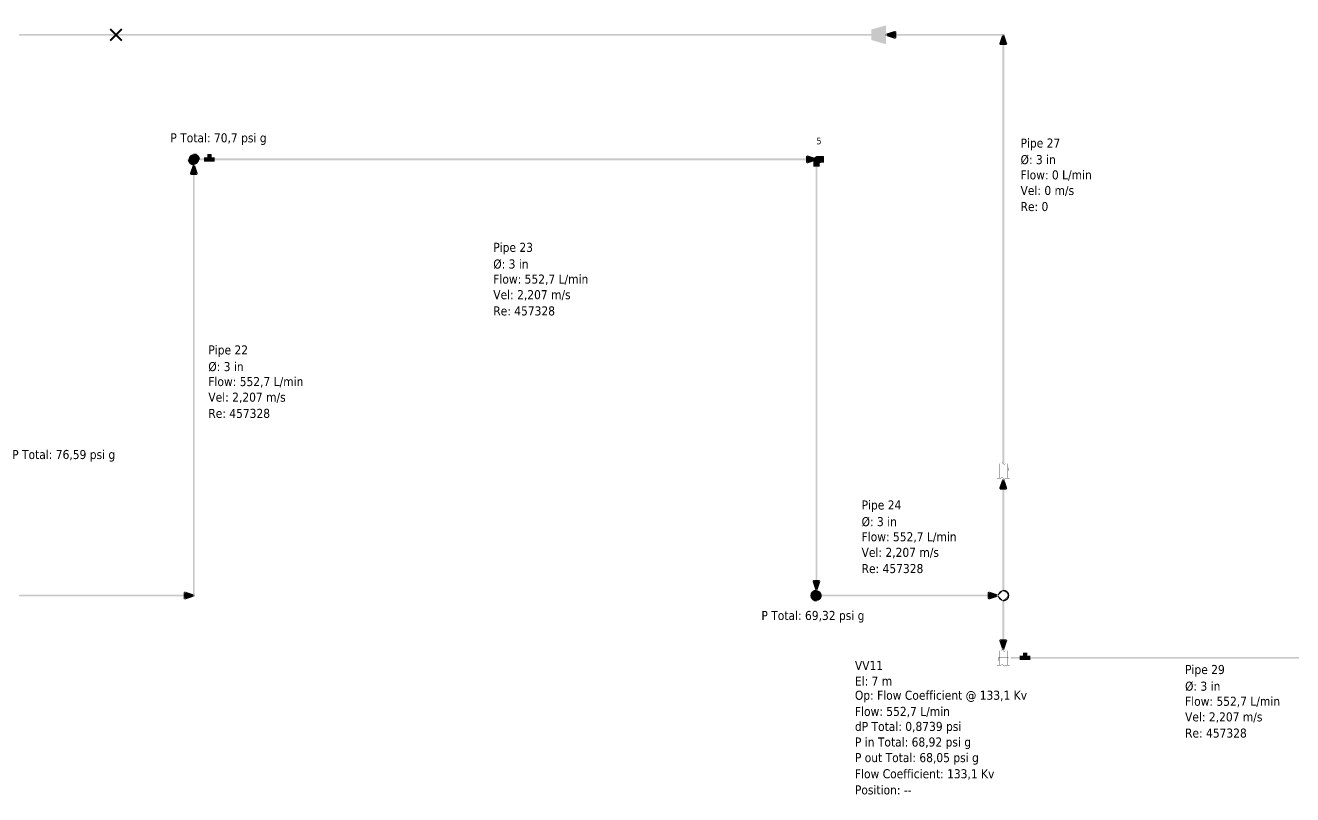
# Model space of a CAD drawing. Header units: inches. Extents: x 0.44 to 8.19, y 2.8 to 6.21.
# Drawn here: x 2.586 to 3.725, y 4.95 to 5.641 of the extents above; entities that cross this region are included whole.
import ezdxf

# ---------------------------------------------------------------- set-up
doc = ezdxf.new("R2010")
doc.units = ezdxf.units.IN
doc.header["$MEASUREMENT"] = 0
for name, color, linetype in [('PDF2_Geometry', 7, 'Continuous'), ('PDF2_Solid Fills', 7, 'Continuous'), ('PDF2_Text', 7, 'Continuous')]:
    doc.layers.add(name, color=color, linetype=linetype)
doc.styles.add('PDF Tahoma', font='tahoma.ttf')

msp = doc.modelspace()

# ---------------------------------------------------------------- hatches: boundary and pattern name
at = {"layer": 'PDF2_Solid Fills', "transparency": 33554687}
for color, points in [(1, [(2.6634, 5.6373), (2.6681, 5.6326), (2.6687, 5.6321), (2.6675, 5.6309), (2.6669, 5.6315), (2.6617, 5.6367), (2.6628, 5.6379)]), (1, [(2.6728, 5.6361), (2.6675, 5.6309), (2.6663, 5.6321), (2.6669, 5.6326), (2.6716, 5.6373), (2.6722, 5.6379), (2.6733, 5.6367)]), (1, [(2.6623, 5.628), (2.6669, 5.6326), (2.6675, 5.6332), (2.6687, 5.6321), (2.6628, 5.6262), (2.6617, 5.6274)]), (1, [(2.6716, 5.6268), (2.6669, 5.6315), (2.6663, 5.6321), (2.6675, 5.6332), (2.6681, 5.6326), (2.6728, 5.628), (2.6733, 5.6274), (2.6722, 5.6262)]), (3, [(3.4646, 5.6312), (3.3668, 5.6312), (3.3668, 5.6329), (3.4654, 5.6329), (3.4654, 5.6312)]), (3, [(3.4637, 5.2479), (3.4637, 5.6245), (3.4654, 5.6245), (3.4654, 5.2471), (3.4637, 5.2471)]), (256, [(2.7421, 5.5202, 0.414071), (2.7374, 5.5248), (2.7374, 5.5248, 0.410694), (2.7327, 5.5202), (2.7327, 5.5202, 0.414054), (2.7374, 5.5155), (2.7374, 5.5155, 0.417422)]), (256, [(3.4589, 5.2471), (3.4609, 5.2471), (3.4609, 5.247), (3.4589, 5.247), (3.4589, 5.2471)]), (256, [(3.4692, 5.2404), (3.4598, 5.2404), (3.4598, 5.2406), (3.4693, 5.2406), (3.4693, 5.2404)]), (256, [(3.4627, 5.247), (3.4607, 5.247), (3.4607, 5.2471), (3.4628, 5.2471), (3.4628, 5.247)]), (256, [(3.4609, 5.247), (3.4609, 5.2339), (3.4607, 5.2339), (3.4607, 5.2471), (3.4609, 5.2471)]), (256, [(3.4637, 5.2479), (3.4627, 5.2469), (3.4626, 5.247), (3.4635, 5.248), (3.4636, 5.2481), (3.4638, 5.2479)]), (256, [(3.4654, 5.246), (3.4635, 5.2479), (3.4635, 5.2479), (3.4636, 5.2481), (3.4637, 5.248), (3.4656, 5.2462), (3.4656, 5.2461), (3.4655, 5.246)]), (256, [(3.4665, 5.247), (3.4655, 5.246), (3.4654, 5.2461), (3.4664, 5.2471), (3.4665, 5.247)]), (256, [(3.4683, 5.247), (3.4663, 5.247), (3.4663, 5.2471), (3.4684, 5.2471), (3.4684, 5.247)]), (256, [(3.4682, 5.234), (3.4682, 5.2471), (3.4684, 5.2471), (3.4684, 5.2339), (3.4682, 5.2339)]), (256, [(3.4683, 5.2471), (3.4702, 5.2471), (3.4702, 5.247), (3.4682, 5.247), (3.4682, 5.2471)]), (256, [(3.4691, 5.2405), (3.4691, 5.2434), (3.4693, 5.2434), (3.4693, 5.2404), (3.4691, 5.2404)]), (256, [(3.4589, 5.2341), (3.4609, 5.2341), (3.4609, 5.2339), (3.4589, 5.2339), (3.4589, 5.2341)]), (256, [(3.4608, 5.2341), (3.4628, 5.2341), (3.4628, 5.2339), (3.4607, 5.2339), (3.4607, 5.2341)]), (256, [(3.4626, 5.2341), (3.4636, 5.235), (3.4638, 5.2349), (3.4637, 5.2349), (3.4627, 5.2339), (3.4627, 5.2338), (3.4626, 5.234)]), (256, [(3.4637, 5.235), (3.4656, 5.2331), (3.4656, 5.233), (3.4655, 5.2329), (3.4635, 5.2349), (3.4636, 5.235)]), (256, [(3.4654, 5.2331), (3.4664, 5.2341), (3.4665, 5.234), (3.4665, 5.2339), (3.4656, 5.233), (3.4655, 5.2329), (3.4654, 5.233)]), (256, [(3.4664, 5.2341), (3.4684, 5.2341), (3.4684, 5.2339), (3.4663, 5.2339), (3.4663, 5.2341)]), (256, [(3.4683, 5.2341), (3.4702, 5.2341), (3.4702, 5.2339), (3.4682, 5.2339), (3.4682, 5.2341)]), (3, [(3.4637, 5.1333), (3.4637, 5.2255), (3.4654, 5.2255), (3.4654, 5.1325), (3.4637, 5.1325)]), (256, [(3.3014, 5.1286, 0.409596), (3.2968, 5.1333), (3.2968, 5.1333, 0.412974), (3.2921, 5.1286), (3.2921, 5.1286, 0.41407), (3.2968, 5.124), (3.2968, 5.124, 0.410695)]), (256, [(3.4608, 5.0792), (3.4589, 5.0792), (3.4589, 5.0793), (3.4609, 5.0793), (3.4609, 5.0792)]), (256, [(3.4627, 5.0792), (3.4607, 5.0792), (3.4607, 5.0793), (3.4628, 5.0793), (3.4628, 5.0792)]), (256, [(3.4609, 5.0792), (3.4609, 5.0661), (3.4607, 5.0661), (3.4607, 5.0793), (3.4609, 5.0793)]), (256, [(3.4637, 5.0801), (3.4627, 5.0791), (3.4626, 5.0792), (3.4626, 5.0793), (3.4635, 5.0802), (3.4636, 5.0803), (3.4638, 5.0801)]), (256, [(3.4654, 5.0782), (3.4635, 5.0801), (3.4635, 5.0801), (3.4636, 5.0803), (3.4656, 5.0783), (3.4655, 5.0782)]), (256, [(3.4665, 5.0792), (3.4655, 5.0782), (3.4654, 5.0783), (3.4664, 5.0793), (3.4665, 5.0792)]), (256, [(3.4683, 5.0792), (3.4663, 5.0792), (3.4663, 5.0793), (3.4684, 5.0793), (3.4684, 5.0792)]), (256, [(3.4682, 5.0662), (3.4682, 5.0793), (3.4684, 5.0793), (3.4684, 5.0661), (3.4682, 5.0661)]), (256, [(3.4702, 5.0792), (3.4682, 5.0792), (3.4682, 5.0793), (3.4702, 5.0793), (3.4702, 5.0792)]), (256, [(3.4599, 5.0728), (3.4693, 5.0728), (3.4693, 5.0726), (3.4598, 5.0726), (3.4598, 5.0728)]), (256, [(3.46, 5.0727), (3.46, 5.0698), (3.4598, 5.0698), (3.4598, 5.0728), (3.46, 5.0728)]), (256, [(3.4626, 5.0663), (3.4636, 5.0672), (3.4638, 5.0671), (3.4637, 5.0671), (3.4627, 5.0661), (3.4626, 5.0662)]), (256, [(3.4637, 5.0672), (3.4656, 5.0653), (3.4656, 5.0653), (3.4655, 5.0651), (3.4635, 5.0671), (3.4636, 5.0672)]), (256, [(3.4608, 5.0661), (3.4589, 5.0661), (3.4589, 5.0663), (3.4609, 5.0663), (3.4609, 5.0661)]), (256, [(3.4608, 5.0663), (3.4628, 5.0663), (3.4628, 5.0661), (3.4607, 5.0661), (3.4607, 5.0663)]), (256, [(3.4654, 5.0653), (3.4664, 5.0663), (3.4665, 5.0662), (3.4665, 5.0661), (3.4656, 5.0652), (3.4655, 5.0651), (3.4654, 5.0653)]), (256, [(3.4664, 5.0663), (3.4684, 5.0663), (3.4684, 5.0661), (3.4663, 5.0661), (3.4663, 5.0663)]), (256, [(3.4702, 5.0661), (3.4682, 5.0661), (3.4682, 5.0663), (3.4702, 5.0663), (3.4702, 5.0661)])]:
    msp.add_hatch(color=color, dxfattribs=at).paths.add_polyline_path(points)
h = msp.add_hatch(color=256, dxfattribs=at)
h.paths.add_polyline_path([(3.3591, 5.6236), (3.3591, 5.6404), (3.3592, 5.6404), (3.3592, 5.6403), (3.3462, 5.6366), (3.3461, 5.6367), (3.3462, 5.6367), (3.3462, 5.6274), (3.3461, 5.6274), (3.3462, 5.6274), (3.3592, 5.6237), (3.3592, 5.6236)], flags=0)
h.paths.add_polyline_path([(3.3592, 5.6236), (3.3461, 5.6273), (3.3461, 5.6274), (3.3461, 5.6367), (3.3461, 5.6368), (3.3592, 5.6405), (3.3593, 5.6404), (3.3593, 5.6236)], flags=0)
at = {"layer": 'PDF2_Solid Fills', "true_color": 0xc0c0c0, "transparency": 33554687}
for points in [[(3.3592, 5.6236), (3.3592, 5.6404), (3.3461, 5.6367), (3.3461, 5.6274)], [(2.7468, 5.5183), (2.7468, 5.522), (2.7495, 5.522), (2.7495, 5.5248), (2.7532, 5.5248), (2.7532, 5.522), (2.7561, 5.522), (2.7561, 5.5183)], [(3.2939, 5.5136), (3.2939, 5.5202), (3.2949, 5.522), (3.2968, 5.5229), (3.3033, 5.5229), (3.3033, 5.5174), (3.3005, 5.5174), (3.2995, 5.5164), (3.2995, 5.5136)], [(3.4794, 5.0709), (3.4794, 5.0745), (3.4823, 5.0745), (3.4823, 5.0774), (3.486, 5.0774), (3.486, 5.0745), (3.4888, 5.0745), (3.4888, 5.0709)]]:
    msp.add_hatch(color=9, dxfattribs=at).paths.add_polyline_path(points)
at = {"layer": 'PDF2_Solid Fills', "true_color": 0x808080, "transparency": 33554687}
msp.add_hatch(color=8, dxfattribs=at).paths.add_polyline_path([(3.3461, 5.6312), (0.6111, 5.6312), (0.6111, 5.6329), (3.347, 5.6329), (3.347, 5.6312)])
at = {"layer": 'PDF2_Solid Fills', "transparency": 33554687}
h = msp.add_hatch(color=256, dxfattribs=at)
h.paths.add_polyline_path([(3.3673, 5.6284), (3.3589, 5.6312), (3.3589, 5.6328), (3.3673, 5.6356), (3.3684, 5.6348), (3.3684, 5.6292)], flags=0)
h.paths.add_polyline_path([(3.3668, 5.6292), (3.3668, 5.6348), (3.3676, 5.6348), (3.3678, 5.6341), (3.3595, 5.6312), (3.3592, 5.6321), (3.3595, 5.6328), (3.3678, 5.63), (3.3676, 5.6292)], flags=0)
h = msp.add_hatch(color=256, dxfattribs=at)
h.paths.add_polyline_path([(3.4609, 5.6239), (3.4638, 5.6323), (3.4653, 5.6323), (3.4682, 5.6239), (3.4673, 5.6228), (3.4618, 5.6228)], flags=0)
h.paths.add_polyline_path([(3.4618, 5.6245), (3.4673, 5.6245), (3.4673, 5.6236), (3.4666, 5.6234), (3.4638, 5.6318), (3.4646, 5.6321), (3.4653, 5.6318), (3.4626, 5.6234), (3.4618, 5.6236)], flags=0)
h = msp.add_hatch(color=256, dxfattribs=at)
h.paths.add_polyline_path([(2.742, 5.5202, 0.419572), (2.7374, 5.5247)], flags=0)
h.paths.add_polyline_path([(2.7374, 5.5247, 0.420715), (2.7329, 5.5202)], flags=0)
h.paths.add_polyline_path([(2.7329, 5.5202, 0.417032), (2.7374, 5.5156)], flags=0)
h.paths.add_polyline_path([(2.7374, 5.5156, 0.415891), (2.742, 5.5202)], flags=0)
h.paths.add_polyline_path([(2.7374, 5.5154, 0.407702), (2.7422, 5.5202)], flags=0)
h.paths.add_polyline_path([(2.7374, 5.5249, 0.414701), (2.7327, 5.5202)], flags=0)
at = {"layer": 'PDF2_Solid Fills', "true_color": 0x6e00ff, "transparency": 33554687}
h = msp.add_hatch(color=190, dxfattribs=at)
h.paths.add_polyline_path([(2.7466, 5.5183), (2.7466, 5.522), (2.7468, 5.5221), (2.7495, 5.5221), (2.7495, 5.522), (2.7495, 5.522), (2.7495, 5.5248), (2.7495, 5.5249), (2.7532, 5.5249), (2.7534, 5.5248), (2.7534, 5.522), (2.7532, 5.522), (2.7532, 5.5221), (2.7561, 5.5221), (2.7561, 5.522), (2.7561, 5.5183), (2.7561, 5.5182), (2.7468, 5.5182)], flags=0)
h.paths.add_polyline_path([(2.7468, 5.5184), (2.7561, 5.5184), (2.7561, 5.5183), (2.756, 5.5183), (2.756, 5.522), (2.7561, 5.522), (2.7561, 5.522), (2.7532, 5.522), (2.7532, 5.522), (2.7532, 5.5248), (2.7532, 5.5248), (2.7532, 5.5247), (2.7495, 5.5247), (2.7495, 5.5248), (2.7496, 5.5248), (2.7496, 5.522), (2.7495, 5.522), (2.7468, 5.522), (2.7468, 5.522), (2.7468, 5.522), (2.7468, 5.5183), (2.7468, 5.5183)], flags=0)
at = {"layer": 'PDF2_Solid Fills', "transparency": 33554687}
h = msp.add_hatch(color=256, dxfattribs=at)
h.paths.add_polyline_path([(3.2886, 5.5238), (3.297, 5.5209), (3.297, 5.5194), (3.2886, 5.5166), (3.2875, 5.5174), (3.2875, 5.5229)], flags=0)
h.paths.add_polyline_path([(3.2892, 5.5229), (3.2892, 5.5174), (3.2884, 5.5174), (3.2881, 5.5182), (3.2965, 5.5209), (3.2968, 5.5202), (3.2965, 5.5194), (3.2881, 5.5222), (3.2884, 5.5229)], flags=0)
at = {"layer": 'PDF2_Solid Fills', "true_color": 0x6e00ff, "transparency": 33554687}
h = msp.add_hatch(color=190, dxfattribs=at)
h.paths.add_polyline_path([(3.2939, 5.5136), (3.2939, 5.5202), (3.2948, 5.5221), (3.2949, 5.5221), (3.2967, 5.5231), (3.3033, 5.5231), (3.3034, 5.5229), (3.3034, 5.5174), (3.3033, 5.5173), (3.3005, 5.5173), (3.3005, 5.5174), (3.3006, 5.5173), (3.2996, 5.5164), (3.2995, 5.5164), (3.2996, 5.5164), (3.2996, 5.5137), (3.2995, 5.5136), (3.2939, 5.5136), (3.2939, 5.5137)], flags=0)
h.paths.add_polyline_path([(3.2939, 5.5137), (3.2995, 5.5137), (3.2995, 5.5136), (3.2995, 5.5136), (3.2995, 5.5165), (3.3005, 5.5175), (3.3033, 5.5175), (3.3033, 5.5174), (3.3032, 5.5174), (3.3032, 5.5229), (3.3033, 5.5229), (3.3033, 5.5229), (3.2968, 5.5229), (3.2968, 5.5229), (3.2968, 5.5229), (3.2949, 5.522), (3.2949, 5.522), (3.295, 5.522), (3.294, 5.5201), (3.2939, 5.5202), (3.2941, 5.5202), (3.2941, 5.5136), (3.2939, 5.5136)], flags=0)
at = {"layer": 'PDF2_Solid Fills', "transparency": 33554687}
h = msp.add_hatch(color=256, dxfattribs=at)
h.paths.add_polyline_path([(2.7338, 5.5074), (2.7367, 5.5158), (2.7382, 5.5158), (2.741, 5.5074), (2.7402, 5.5063), (2.7347, 5.5063)], flags=0)
h.paths.add_polyline_path([(2.7347, 5.508), (2.7402, 5.508), (2.7402, 5.5071), (2.7394, 5.5068), (2.7367, 5.5153), (2.7374, 5.5155), (2.7382, 5.5153), (2.7354, 5.5068), (2.7347, 5.5071)], flags=0)
at = {"layer": 'PDF2_Solid Fills', "true_color": 0x6e00ff, "transparency": 33554687}
for points in [[(2.7421, 5.521), (3.2892, 5.521), (3.2892, 5.5193), (2.7413, 5.5193), (2.7413, 5.521)], [(3.2976, 5.5202), (3.2976, 5.1408), (3.2959, 5.1408), (3.2959, 5.521), (3.2976, 5.521)], [(2.7366, 5.1286), (2.7366, 5.508), (2.7382, 5.508), (2.7382, 5.1278), (2.7366, 5.1278)], [(2.5696, 5.1294), (2.7299, 5.1294), (2.7299, 5.1278), (2.5688, 5.1278), (2.5688, 5.1294)], [(3.3014, 5.1294), (3.4523, 5.1294), (3.4523, 5.1278), (3.3006, 5.1278), (3.3006, 5.1294)], [(3.4654, 5.124), (3.4654, 5.0877), (3.4637, 5.0877), (3.4637, 5.1248), (3.4654, 5.1248)], [(3.472, 5.0735), (3.8439, 5.0735), (3.8439, 5.0719), (3.4712, 5.0719), (3.4712, 5.0735)]]:
    msp.add_hatch(color=190, dxfattribs=at).paths.add_polyline_path(points)
at = {"layer": 'PDF2_Solid Fills', "transparency": 33554687}
h = msp.add_hatch(color=256, dxfattribs=at)
h.paths.add_polyline_path([(3.4609, 5.2249), (3.4638, 5.2333), (3.4653, 5.2333), (3.4682, 5.2249), (3.4673, 5.2238), (3.4618, 5.2238)], flags=0)
h.paths.add_polyline_path([(3.4618, 5.2255), (3.4673, 5.2255), (3.4673, 5.2247), (3.4666, 5.2244), (3.4638, 5.2328), (3.4646, 5.233), (3.4653, 5.2328), (3.4626, 5.2244), (3.4618, 5.2247)], flags=0)
h = msp.add_hatch(color=256, dxfattribs=at)
h.paths.add_polyline_path([(3.3003, 5.1414), (3.2975, 5.133), (3.296, 5.133), (3.2932, 5.1414), (3.2939, 5.1425), (3.2995, 5.1425)], flags=0)
h.paths.add_polyline_path([(3.2995, 5.1408), (3.2939, 5.1408), (3.2939, 5.1417), (3.2948, 5.1419), (3.2975, 5.1336), (3.2968, 5.1333), (3.296, 5.1336), (3.2988, 5.1419), (3.2995, 5.1417)], flags=0)
h = msp.add_hatch(color=256, dxfattribs=at)
h.paths.add_polyline_path([(2.7293, 5.1322), (2.7377, 5.1294), (2.7377, 5.1278), (2.7293, 5.1251), (2.7282, 5.1258), (2.7282, 5.1315)], flags=0)
h.paths.add_polyline_path([(2.7299, 5.1315), (2.7299, 5.1258), (2.729, 5.1258), (2.7288, 5.1266), (2.7371, 5.1294), (2.7374, 5.1286), (2.7371, 5.1278), (2.7288, 5.1306), (2.729, 5.1315)], flags=0)
h = msp.add_hatch(color=256, dxfattribs=at)
h.paths.add_polyline_path([(3.3013, 5.1286, 0.415024), (3.2968, 5.1332)], flags=0)
h.paths.add_polyline_path([(3.2968, 5.1332, 0.415908), (3.2922, 5.1286)], flags=0)
h.paths.add_polyline_path([(3.2922, 5.1286, 0.417032), (3.2968, 5.1241)], flags=0)
h.paths.add_polyline_path([(3.2968, 5.1241, 0.416153), (3.3013, 5.1286)], flags=0)
h.paths.add_polyline_path([(3.2968, 5.1239, 0.414685), (3.3015, 5.1286)], flags=0)
h.paths.add_polyline_path([(3.3015, 5.1286, 0.413599), (3.2968, 5.1334)], flags=0)
h = msp.add_hatch(color=256, dxfattribs=at)
h.paths.add_polyline_path([(3.4518, 5.1322), (3.4601, 5.1294), (3.4601, 5.1278), (3.4518, 5.1251), (3.4507, 5.1258), (3.4507, 5.1315)], flags=0)
h.paths.add_polyline_path([(3.4523, 5.1315), (3.4523, 5.1258), (3.4515, 5.1258), (3.4512, 5.1266), (3.4596, 5.1294), (3.4599, 5.1286), (3.4596, 5.1278), (3.4512, 5.1306), (3.4515, 5.1315)], flags=0)
h = msp.add_hatch(color=256, dxfattribs=at)
h.paths.add_polyline_path([(3.4691, 5.1286, 0.415033), (3.4646, 5.1332)], flags=0)
h.paths.add_polyline_path([(3.4646, 5.1332, 0.415908), (3.46, 5.1286)], flags=0)
h.paths.add_polyline_path([(3.46, 5.1286, 0.417033), (3.4646, 5.1241)], flags=0)
h.paths.add_polyline_path([(3.4646, 5.1241, 0.416162), (3.4691, 5.1286)], flags=0)
h.paths.add_polyline_path([(3.4646, 5.1239, 0.414684), (3.4693, 5.1286)], flags=0)
h.paths.add_polyline_path([(3.4598, 5.1286, 0.415542), (3.4646, 5.1239)], flags=0)
h.paths.add_polyline_path([(3.4646, 5.1334, 0.414461), (3.4598, 5.1286)], flags=0)
h.paths.add_polyline_path([(3.4693, 5.1286, 0.413599), (3.4646, 5.1334)], flags=0)
h = msp.add_hatch(color=256, dxfattribs=at)
h.paths.add_polyline_path([(3.4646, 5.1333, 0.412975), (3.4599, 5.1286)], flags=0)
h.paths.add_polyline_path([(3.4599, 5.1286, 0.414071), (3.4646, 5.124)], flags=0)
h = msp.add_hatch(color=256, dxfattribs=at)
h.paths.add_polyline_path([(3.4682, 5.0883), (3.4653, 5.0799), (3.4638, 5.0799), (3.4609, 5.0883), (3.4618, 5.0894), (3.4673, 5.0894)], flags=0)
h.paths.add_polyline_path([(3.4673, 5.0877), (3.4618, 5.0877), (3.4618, 5.0885), (3.4626, 5.0888), (3.4653, 5.0804), (3.4646, 5.0802), (3.4638, 5.0804), (3.4666, 5.0888), (3.4673, 5.0885)], flags=0)
at = {"layer": 'PDF2_Solid Fills', "true_color": 0x6e00ff, "transparency": 33554687}
h = msp.add_hatch(color=190, dxfattribs=at)
h.paths.add_polyline_path([(3.4794, 5.0709), (3.4794, 5.0745), (3.4794, 5.0747), (3.4823, 5.0747), (3.4823, 5.0745), (3.4822, 5.0745), (3.4822, 5.0774), (3.4823, 5.0774), (3.486, 5.0774), (3.4861, 5.0774), (3.4861, 5.0745), (3.486, 5.0745), (3.486, 5.0747), (3.4888, 5.0747), (3.4889, 5.0745), (3.4889, 5.0709), (3.4888, 5.0707), (3.4794, 5.0707)], flags=0)
h.paths.add_polyline_path([(3.4794, 5.0709), (3.4888, 5.0709), (3.4888, 5.0709), (3.4887, 5.0709), (3.4887, 5.0745), (3.4888, 5.0745), (3.4888, 5.0745), (3.486, 5.0745), (3.4859, 5.0745), (3.4859, 5.0774), (3.486, 5.0774), (3.486, 5.0772), (3.4823, 5.0772), (3.4823, 5.0774), (3.4824, 5.0774), (3.4824, 5.0745), (3.4823, 5.0745), (3.4794, 5.0745), (3.4794, 5.0745), (3.4795, 5.0745), (3.4795, 5.0709), (3.4794, 5.0709)], flags=0)

# ---------------------------------------------------------------- linework, layer by layer
at = {"layer": 'PDF2_Geometry', "lineweight": 35, "transparency": 33554687}
for points in [[(2.7374, 5.5249), (2.74, 5.5249), (2.7422, 5.5228), (2.7422, 5.5202)], [(2.7374, 5.5154), (2.7348, 5.5154), (2.7327, 5.5176), (2.7327, 5.5202)], [(3.292, 5.1286), (3.292, 5.1312), (3.2942, 5.1334), (3.2968, 5.1334)], [(3.2968, 5.1239), (3.2942, 5.1239), (3.292, 5.126), (3.292, 5.1286)], [(3.4692, 5.1286), (3.4692, 5.1312), (3.4671, 5.1333), (3.4646, 5.1333)], [(3.4646, 5.124), (3.4671, 5.124), (3.4692, 5.1261), (3.4692, 5.1286)]]:
    msp.add_open_spline(points, degree=3, dxfattribs=at)
at = {"layer": 'PDF2_Solid Fills', "transparency": 33554687}
for points in [[(3.3676, 5.6292), (3.3592, 5.6321), (3.3676, 5.6348)], [(3.4618, 5.6236), (3.4646, 5.6321), (3.4673, 5.6236)], [(3.2884, 5.5229), (3.2968, 5.5202), (3.2884, 5.5174)], [(2.7347, 5.5071), (2.7374, 5.5155), (2.7402, 5.5071)], [(3.4618, 5.2247), (3.4646, 5.233), (3.4673, 5.2247)], [(3.2995, 5.1417), (3.2968, 5.1333), (3.2939, 5.1417)], [(2.729, 5.1315), (2.7374, 5.1286), (2.729, 5.1258)], [(3.4515, 5.1315), (3.4599, 5.1286), (3.4515, 5.1258)], [(3.4673, 5.0885), (3.4646, 5.0802), (3.4618, 5.0885)]]:
    msp.add_solid(points, dxfattribs=at)

# ---------------------------------------------------------------- texts
at = {"layer": 'PDF2_Text', "transparency": 33554687, "attachment_point": 4, "style": 'PDF Tahoma'}
for s, insert, char_height in [('P Total: 70,7 psi g', (2.7163, 5.5384), 0.008133), ('5', (3.2967, 5.5367), 0.0061), ('Pipe 27', (3.4801, 5.5337), 0.00813), ('Ø: 3 in', (3.4801, 5.5198), 0.00813), ('Flow: 0 L/min', (3.4801, 5.5058), 0.008133), ('Vel: 0 m/s', (3.4801, 5.4918), 0.00813), ('Re: 0', (3.4801, 5.4778), 0.00813), ('Pipe 23', (3.0064, 5.4401), 0.00813), ('Ø: 3 in', (3.0064, 5.4261), 0.00813), ('Flow: 552,7 L/min', (3.0064, 5.4121), 0.008133), ('Vel: 2,207 m/s', (3.0064, 5.3981), 0.008133), ('Re: 457328', (3.0064, 5.3841), 0.00813), ('Pipe 22', (2.7504, 5.348), 0.00813), ('Ø: 3 in', (2.7504, 5.334), 0.00813), ('Flow: 552,7 L/min', (2.7504, 5.3201), 0.008133), ('Vel: 2,207 m/s', (2.7504, 5.3061), 0.008133), ('Re: 457328', (2.7504, 5.2921), 0.00813), ('P Total: 76,59 psi g', (2.5742, 5.2541), 0.008133), ('Pipe 24', (3.3373, 5.2088), 0.00813), ('Ø: 3 in', (3.3373, 5.1948), 0.00813), ('Flow: 552,7 L/min', (3.3373, 5.1808), 0.008133), ('Vel: 2,207 m/s', (3.3373, 5.1668), 0.008133), ('Re: 457328', (3.3373, 5.1528), 0.00813), ('P Total: 69,32 psi g', (3.2473, 5.1096), 0.008133), ('VV11', (3.3313, 5.0659), 0.00813), ('Pipe 29', (3.6279, 5.0611), 0.00813), ('El: 7 m', (3.3313, 5.0519), 0.00813), ('Ø: 3 in', (3.6279, 5.0471), 0.00813), ('Op: Flow Coefficient @ 133,1 Kv', (3.3313, 5.038), 0.008133), ('Flow: 552,7 L/min', (3.6279, 5.0331), 0.008133), ('Flow: 552,7 L/min', (3.3313, 5.024), 0.008133), ('Vel: 2,207 m/s', (3.6279, 5.0191), 0.008133), ('dP Total: 0,8739 psi', (3.3313, 5.01), 0.008133), ('P in Total: 68,92 psi g', (3.3313, 4.996), 0.008133), ('Re: 457328', (3.6279, 5.0051), 0.00813), ('P out Total: 68,05 psi g', (3.3313, 4.982), 0.008133), ('Flow Coefficient: 133,1 Kv', (3.3313, 4.968), 0.008133), ('Position: --', (3.3313, 4.9541), 0.008133)]:
    msp.add_mtext(s, dxfattribs=dict(at, insert=insert, char_height=char_height))

doc.saveas('drawing.dxf')
